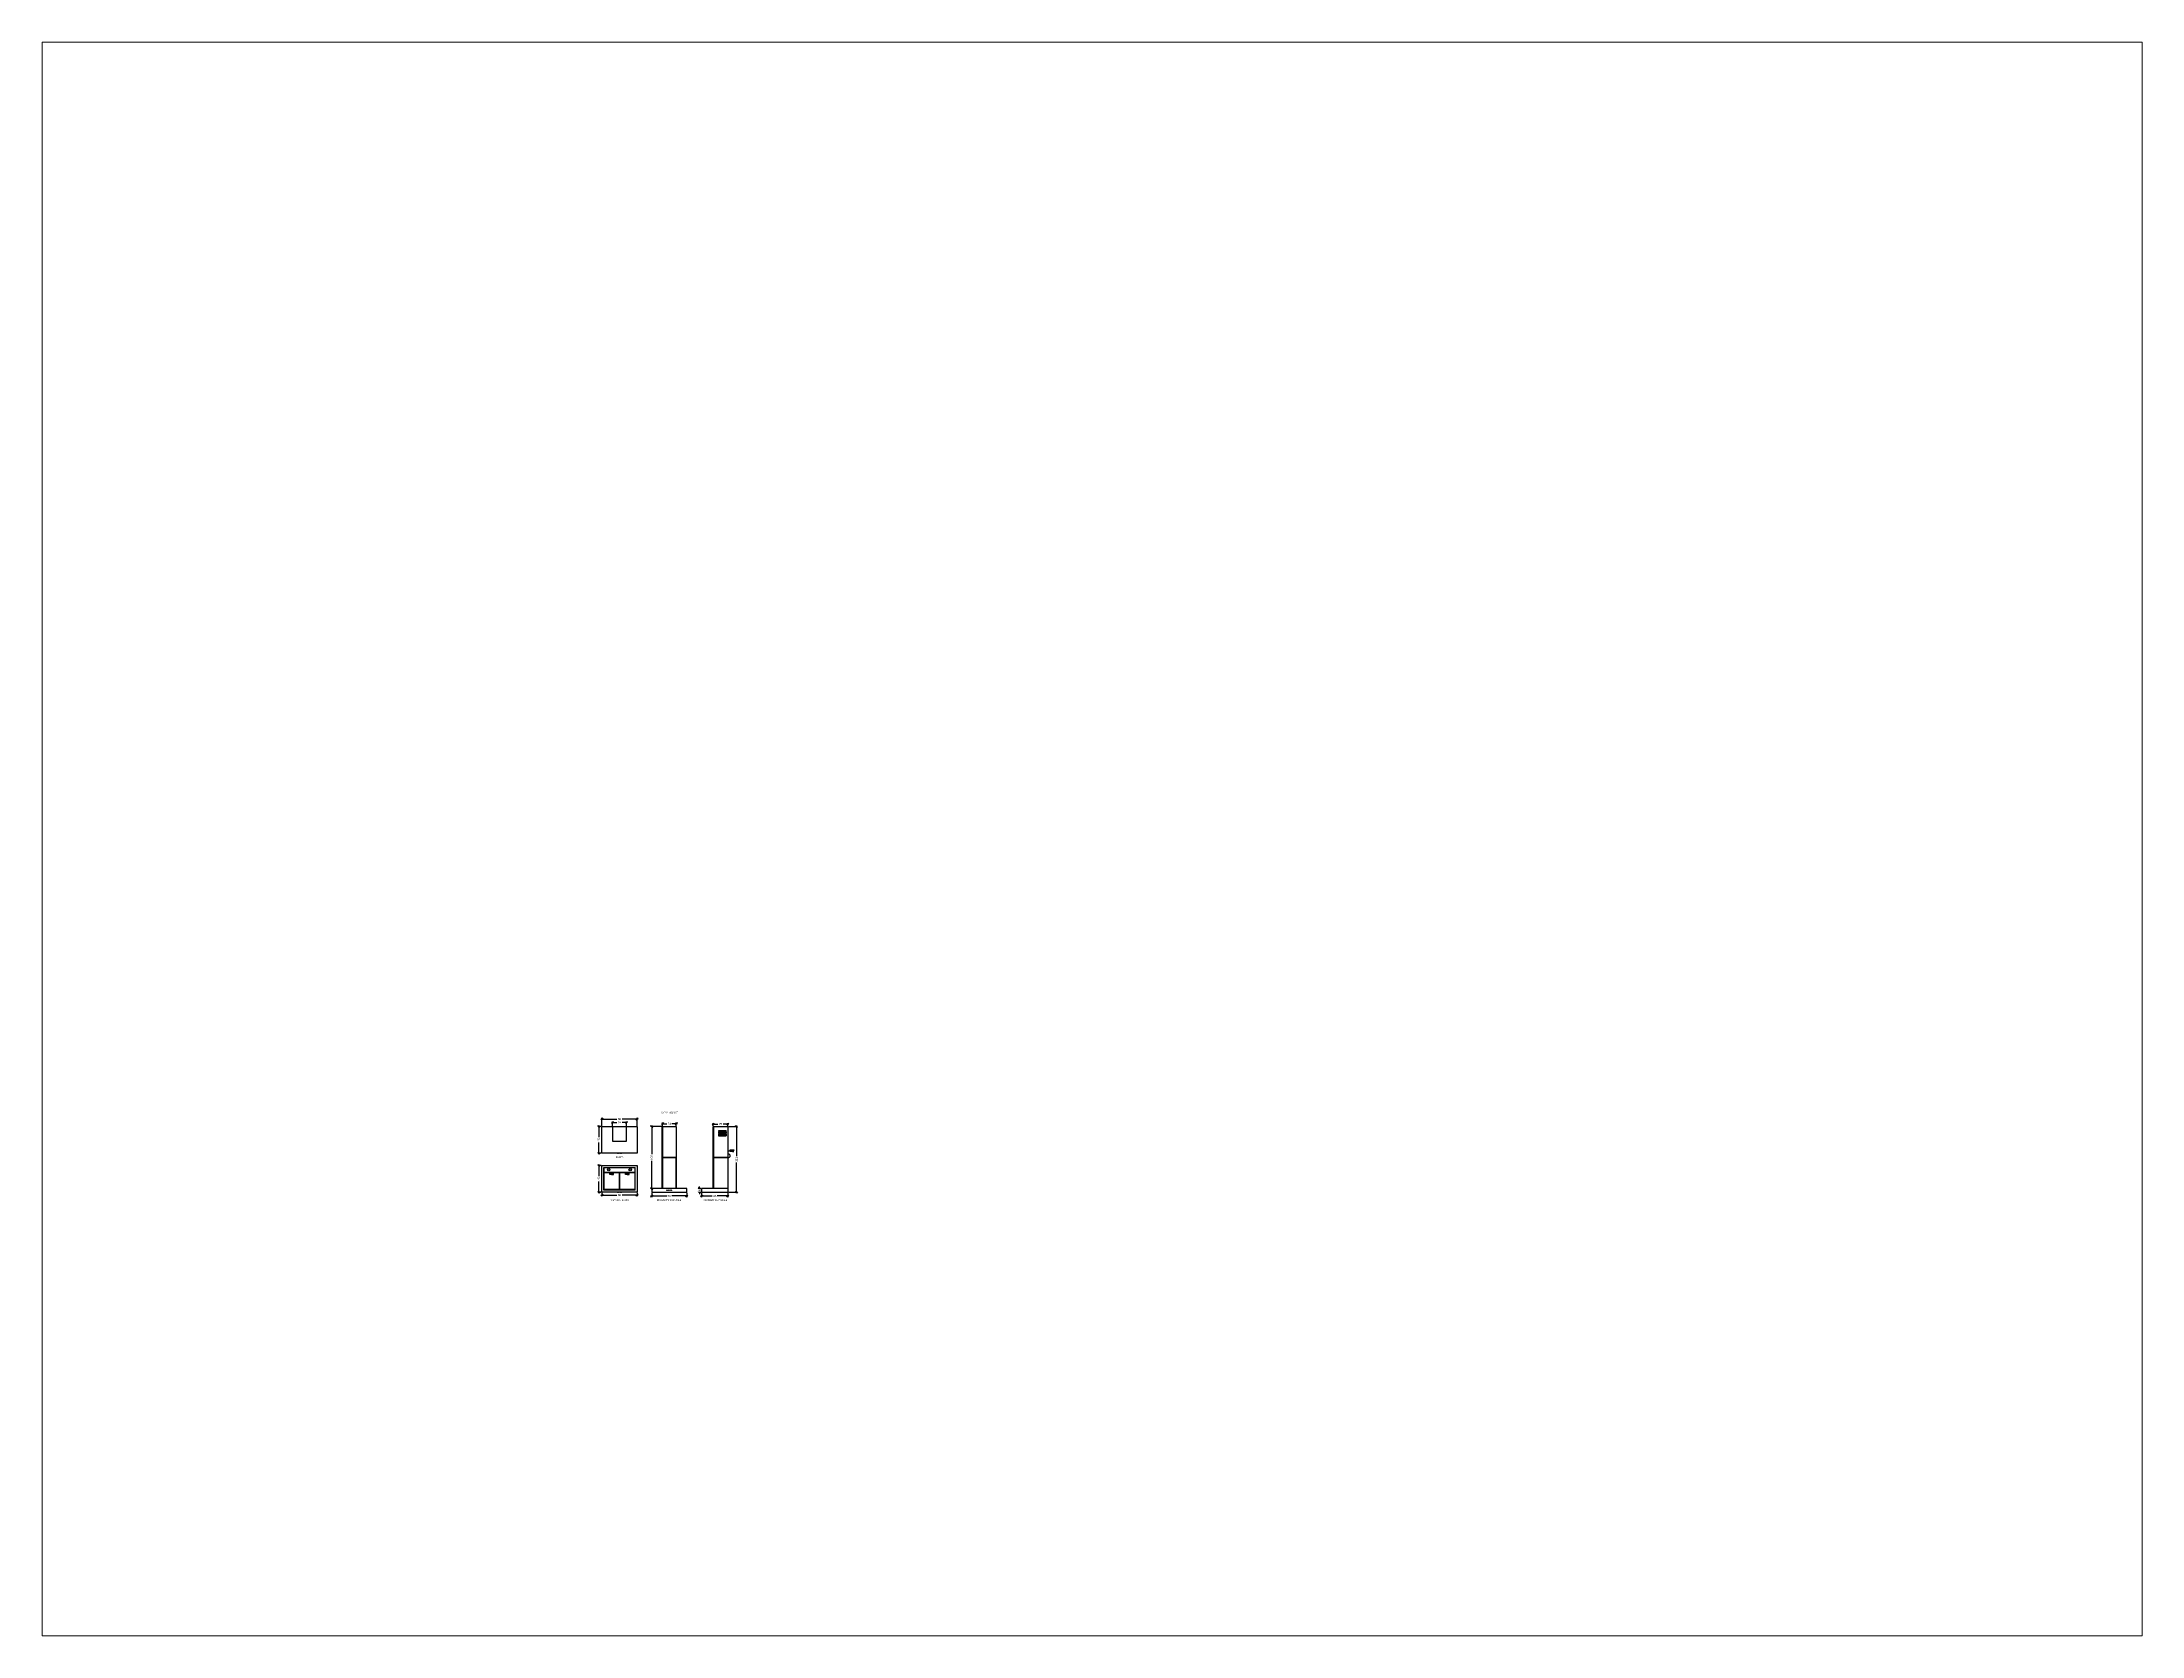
# Paper-space layout 'Layout1' of a CAD drawing. Header units: millimetres. Extents: x 26 to 231, y 20 to 176.
# The model-space entities are those that its viewports show. They can reach past a viewport. Long polylines and large blocks are cut down to what shows.
import ezdxf

# ---------------------------------------------------------------- set-up
doc = ezdxf.new("R2010")
doc.units = ezdxf.units.MM
doc.layers.add('ARREDI', color=1, linetype='Continuous')
doc.layers.add('QUOTE', color=3, linetype='Continuous')
doc.styles.add('ARIAL', font='arial.ttf')
doc.dimstyles.new('TICK_36', dxfattribs={"dimtxt": 3.6, "dimasz": 3.6, "dimexe": 1.8, "dimexo": 1.2, "dimgap": 1.8, "dimtad": 0, "dimdec": 0, "dimzin": 0, "dimdsep": 46, "dimtxsty": 'ARIAL', "dimblk": 'OBLIQUE', "dimcen": 1.8, "dimdle": 1.8, "dimclrd": 256, "dimclrt": 256, "dimadec": 0, "dimazin": 0, "dimtfac": 1, "dimtdec": 0, "dimtmove": 1, "dimatfit": 3, "dimldrblk": 'OPEN90', "dimfxl": 1, "dimtfill": 1, "dimtolj": 1, "dimtzin": 0, "dimarcsym": 0})

# ---------------------------------------------------------------- blocks, each defined once
blk = doc.blocks.new('_Oblique')
at = {"color": 0, "linetype": 'ByBlock', "lineweight": -2}
blk.add_line((-0.5, -0.5), (0.5, 0.5), dxfattribs=at)
blk = doc.blocks.new('*D11')
at = {"layer": 'QUOTE', "lineweight": -2, "transparency": 16777216}
for p, q in [((2118.3, 1987.9), (2127.7, 1987.9)), ((2145.9, 1987.9), (2136.5, 1987.9))]:
    blk.add_line(p, q, dxfattribs=at)
at = {"layer": 'QUOTE', "color": 0, "lineweight": -2, "transparency": 16777216}
for p, q in [((2120.1, 1981.9), (2120.1, 1989.7)), ((2144.1, 1981.9), (2144.1, 1989.7))]:
    blk.add_line(p, q, dxfattribs=at)
at = {"layer": 'QUOTE', "lineweight": -2, "transparency": 16777216, "xscale": 3.6, "yscale": 3.6, "zscale": 3.6, "rotation": 180}
blk.add_blockref('_Oblique', (2120.1, 1987.9), dxfattribs=at)
at = {"layer": 'QUOTE', "lineweight": -2, "transparency": 16777216, "xscale": 3.6, "yscale": 3.6, "zscale": 3.6}
blk.add_blockref('_Oblique', (2144.1, 1987.9), dxfattribs=at)
at = {"layer": 'QUOTE', "transparency": 16777216, "insert": (2132.1, 1987.9), "char_height": 3.6, "attachment_point": 5, "style": 'ARIAL', "bg_fill": 3, "box_fill_scale": 1.1, "bg_fill_color": 256, "bg_fill_true_color": 13158600, "bg_fill_transparency": 0}
blk.add_mtext('\\A1;24', dxfattribs=at)
at = {"layer": 'Defpoints', "color": 0, "transparency": 16777216}
for p in [(2120.1, 1980.7), (2144.1, 1987.9), (2144.1, 1980.7)]:
    blk.add_point(p, dxfattribs=at)
blk = doc.blocks.new('_Open90')
at = {"color": 0, "linetype": 'ByBlock', "lineweight": -2}
for p, q in [((0, 0), (-1, 0)), ((-0.5, 0.5), (0, 0)), ((0, 0), (-0.5, -0.5))]:
    blk.add_line(p, q, dxfattribs=at)
blk = doc.blocks.new('*D12')
at = {"layer": 'Defpoints', "color": 0, "transparency": 16777216}
for p in [(2102.2, 1980.7), (2162, 1993.7), (2162, 1980.7)]:
    blk.add_point(p, dxfattribs=at)
at = {"layer": 'QUOTE', "lineweight": -2, "transparency": 16777216}
for p, q in [((2100.4, 1993.7), (2127.7, 1993.7)), ((2163.8, 1993.7), (2136.4, 1993.7))]:
    blk.add_line(p, q, dxfattribs=at)
at = {"layer": 'QUOTE', "color": 0, "lineweight": -2, "transparency": 16777216}
for p, q in [((2102.2, 1981.9), (2102.2, 1995.5)), ((2162, 1981.9), (2162, 1995.5))]:
    blk.add_line(p, q, dxfattribs=at)
at = {"layer": 'QUOTE', "lineweight": -2, "transparency": 16777216, "xscale": 3.6, "yscale": 3.6, "zscale": 3.6, "rotation": 180}
blk.add_blockref('_Oblique', (2102.2, 1993.7), dxfattribs=at)
at = {"layer": 'QUOTE', "lineweight": -2, "transparency": 16777216, "xscale": 3.6, "yscale": 3.6, "zscale": 3.6}
blk.add_blockref('_Oblique', (2162, 1993.7), dxfattribs=at)
at = {"layer": 'QUOTE', "transparency": 16777216, "insert": (2132.1, 1993.7), "char_height": 3.6, "attachment_point": 5, "style": 'ARIAL', "bg_fill": 3, "box_fill_scale": 1.1, "bg_fill_color": 256, "bg_fill_true_color": 13158600, "bg_fill_transparency": 0}
blk.add_mtext('\\A1;60', dxfattribs=at)
blk = doc.blocks.new('*D13')
at = {"layer": 'Defpoints', "color": 0, "transparency": 16777216}
for p in [(2102.2, 1980.7), (2096.9, 1935.7), (2102.2, 1935.7)]:
    blk.add_point(p, dxfattribs=at)
at = {"layer": 'QUOTE', "color": 0, "lineweight": -2, "transparency": 16777216}
for p, q in [((2101, 1980.7), (2095.1, 1980.7)), ((2101, 1935.7), (2095.1, 1935.7))]:
    blk.add_line(p, q, dxfattribs=at)
at = {"layer": 'QUOTE', "lineweight": -2, "transparency": 16777216}
for p, q in [((2096.9, 1982.5), (2096.9, 1962.7)), ((2096.9, 1933.9), (2096.9, 1953.8))]:
    blk.add_line(p, q, dxfattribs=at)
at = {"layer": 'QUOTE', "lineweight": -2, "transparency": 16777216, "xscale": 3.6, "yscale": 3.6, "zscale": 3.6}
for p, rotation in [((2096.9, 1980.7), 90), ((2096.9, 1935.7), 270)]:
    blk.add_blockref('_Oblique', p, dxfattribs=dict(at, rotation=rotation))
at = {"layer": 'QUOTE', "transparency": 16777216, "insert": (2096.9, 1958.2), "char_height": 3.6, "attachment_point": 5, "rotation": 90, "style": 'ARIAL', "bg_fill": 3, "box_fill_scale": 1.1, "bg_fill_color": 256, "bg_fill_true_color": 13158600, "bg_fill_transparency": 0}
blk.add_mtext('\\A1;45', dxfattribs=at)
blk = doc.blocks.new('*D14')
at = {"layer": 'Defpoints', "color": 0, "transparency": 16777216}
for p in [(2187, 1869.4), (2246.8, 1869.4), (2246.8, 1862.7)]:
    blk.add_point(p, dxfattribs=at)
at = {"layer": 'QUOTE', "lineweight": -2, "transparency": 16777216}
for p, q in [((2185.2, 1862.7), (2212.5, 1862.7)), ((2248.6, 1862.7), (2221.2, 1862.7))]:
    blk.add_line(p, q, dxfattribs=at)
at = {"layer": 'QUOTE', "color": 0, "lineweight": -2, "transparency": 16777216}
for p, q in [((2187, 1868.2), (2187, 1860.9)), ((2246.8, 1868.2), (2246.8, 1860.9))]:
    blk.add_line(p, q, dxfattribs=at)
at = {"layer": 'QUOTE', "lineweight": -2, "transparency": 16777216, "xscale": 3.6, "yscale": 3.6, "zscale": 3.6, "rotation": 180}
blk.add_blockref('_Oblique', (2187, 1862.7), dxfattribs=at)
at = {"layer": 'QUOTE', "lineweight": -2, "transparency": 16777216, "xscale": 3.6, "yscale": 3.6, "zscale": 3.6}
blk.add_blockref('_Oblique', (2246.8, 1862.7), dxfattribs=at)
at = {"layer": 'QUOTE', "transparency": 16777216, "insert": (2216.9, 1862.7), "char_height": 3.6, "attachment_point": 5, "style": 'ARIAL', "bg_fill": 3, "box_fill_scale": 1.1, "bg_fill_color": 256, "bg_fill_true_color": 13158600, "bg_fill_transparency": 0}
blk.add_mtext('\\A1;60', dxfattribs=at)
blk = doc.blocks.new('*D15')
at = {"layer": 'QUOTE', "lineweight": -2, "transparency": 16777216}
for p, q in [((2203.4, 1985.7), (2212.6, 1985.7)), ((2230.7, 1985.7), (2221.4, 1985.7))]:
    blk.add_line(p, q, dxfattribs=at)
at = {"layer": 'QUOTE', "color": 0, "lineweight": -2, "transparency": 16777216}
for p, q in [((2205.2, 1981.9), (2205.2, 1987.5)), ((2228.9, 1981.9), (2228.9, 1987.5))]:
    blk.add_line(p, q, dxfattribs=at)
at = {"layer": 'QUOTE', "lineweight": -2, "transparency": 16777216, "xscale": 3.6, "yscale": 3.6, "zscale": 3.6, "rotation": 180}
blk.add_blockref('_Oblique', (2205.2, 1985.7), dxfattribs=at)
at = {"layer": 'QUOTE', "lineweight": -2, "transparency": 16777216, "xscale": 3.6, "yscale": 3.6, "zscale": 3.6}
blk.add_blockref('_Oblique', (2228.9, 1985.7), dxfattribs=at)
at = {"layer": 'QUOTE', "transparency": 16777216, "insert": (2217, 1985.7), "char_height": 3.6, "attachment_point": 5, "style": 'ARIAL', "bg_fill": 3, "box_fill_scale": 1.1, "bg_fill_color": 256, "bg_fill_true_color": 13158600, "bg_fill_transparency": 0}
blk.add_mtext('\\A1;24', dxfattribs=at)
at = {"layer": 'Defpoints', "color": 0, "transparency": 16777216}
for p in [(2205.2, 1980.7), (2228.9, 1985.7), (2228.9, 1980.7)]:
    blk.add_point(p, dxfattribs=at)
blk = doc.blocks.new('*D16')
at = {"layer": 'Defpoints', "color": 0, "transparency": 16777216}
for p in [(2205.2, 1980.7), (2187, 1875.4), (2204.9, 1875.4)]:
    blk.add_point(p, dxfattribs=at)
at = {"layer": 'QUOTE', "color": 0, "lineweight": -2, "transparency": 16777216}
for p, q in [((2204, 1980.7), (2185.2, 1980.7)), ((2203.7, 1875.4), (2185.2, 1875.4))]:
    blk.add_line(p, q, dxfattribs=at)
at = {"layer": 'QUOTE', "lineweight": -2, "transparency": 16777216}
for p, q in [((2187, 1982.5), (2187, 1933.7)), ((2187, 1873.6), (2187, 1922.5))]:
    blk.add_line(p, q, dxfattribs=at)
at = {"layer": 'QUOTE', "lineweight": -2, "transparency": 16777216, "xscale": 3.6, "yscale": 3.6, "zscale": 3.6}
for p, rotation in [((2187, 1980.7), 90), ((2187, 1875.4), 270)]:
    blk.add_blockref('_Oblique', p, dxfattribs=dict(at, rotation=rotation))
at = {"layer": 'QUOTE', "transparency": 16777216, "insert": (2187, 1928.1), "char_height": 3.6, "attachment_point": 5, "rotation": 90, "style": 'ARIAL', "bg_fill": 3, "box_fill_scale": 1.1, "bg_fill_color": 256, "bg_fill_true_color": 13158600, "bg_fill_transparency": 0}
blk.add_mtext('\\A1;105', dxfattribs=at)
blk = doc.blocks.new('*D17')
at = {"layer": 'QUOTE', "lineweight": -2, "transparency": 16777216}
for p, q in [((2290, 1985.1), (2299.8, 1985.1)), ((2318.6, 1985.1), (2308.7, 1985.1))]:
    blk.add_line(p, q, dxfattribs=at)
at = {"layer": 'QUOTE', "color": 0, "lineweight": -2, "transparency": 16777216}
for p, q in [((2291.8, 1981.9), (2291.8, 1986.9)), ((2316.8, 1981.9), (2316.8, 1986.9))]:
    blk.add_line(p, q, dxfattribs=at)
at = {"layer": 'QUOTE', "lineweight": -2, "transparency": 16777216, "xscale": 3.6, "yscale": 3.6, "zscale": 3.6, "rotation": 180}
blk.add_blockref('_Oblique', (2291.8, 1985.1), dxfattribs=at)
at = {"layer": 'QUOTE', "lineweight": -2, "transparency": 16777216, "xscale": 3.6, "yscale": 3.6, "zscale": 3.6}
blk.add_blockref('_Oblique', (2316.8, 1985.1), dxfattribs=at)
at = {"layer": 'QUOTE', "transparency": 16777216, "insert": (2304.3, 1985.1), "char_height": 3.6, "attachment_point": 5, "style": 'ARIAL', "bg_fill": 3, "box_fill_scale": 1.1, "bg_fill_color": 256, "bg_fill_true_color": 13158600, "bg_fill_transparency": 0}
blk.add_mtext('\\A1;25', dxfattribs=at)
at = {"layer": 'Defpoints', "color": 0, "transparency": 16777216}
for p in [(2291.8, 1985.1), (2291.8, 1980.7), (2316.8, 1980.7)]:
    blk.add_point(p, dxfattribs=at)
blk = doc.blocks.new('*D18')
at = {"layer": 'Defpoints', "color": 0, "transparency": 16777216}
for p in [(2316.8, 1980.7), (2316.8, 1869.4), (2331.5, 1869.4)]:
    blk.add_point(p, dxfattribs=at)
at = {"layer": 'QUOTE', "color": 0, "lineweight": -2, "transparency": 16777216}
for p, q in [((2318, 1980.7), (2333.3, 1980.7)), ((2318, 1869.4), (2333.3, 1869.4))]:
    blk.add_line(p, q, dxfattribs=at)
at = {"layer": 'QUOTE', "lineweight": -2, "transparency": 16777216}
for p, q in [((2331.5, 1982.5), (2331.5, 1930.3)), ((2331.5, 1867.6), (2331.5, 1919.8))]:
    blk.add_line(p, q, dxfattribs=at)
at = {"layer": 'QUOTE', "lineweight": -2, "transparency": 16777216, "xscale": 3.6, "yscale": 3.6, "zscale": 3.6}
for p, rotation in [((2331.5, 1980.7), 90), ((2331.5, 1869.4), 270)]:
    blk.add_blockref('_Oblique', p, dxfattribs=dict(at, rotation=rotation))
at = {"layer": 'QUOTE', "transparency": 16777216, "insert": (2331.5, 1925.1), "char_height": 3.6, "attachment_point": 5, "rotation": 90, "style": 'ARIAL', "bg_fill": 3, "box_fill_scale": 1.1, "bg_fill_color": 256, "bg_fill_true_color": 13158600, "bg_fill_transparency": 0}
blk.add_mtext('\\A1;111', dxfattribs=at)
blk = doc.blocks.new('*D19')
at = {"layer": 'Defpoints', "color": 0, "transparency": 16777216}
for p in [(2271.8, 1869.4), (2316.8, 1869.4), (2316.8, 1862.7)]:
    blk.add_point(p, dxfattribs=at)
at = {"layer": 'QUOTE', "lineweight": -2, "transparency": 16777216}
for p, q in [((2270, 1862.7), (2289.8, 1862.7)), ((2318.6, 1862.7), (2298.7, 1862.7))]:
    blk.add_line(p, q, dxfattribs=at)
at = {"layer": 'QUOTE', "color": 0, "lineweight": -2, "transparency": 16777216}
for p, q in [((2271.8, 1868.2), (2271.8, 1860.9)), ((2316.8, 1868.2), (2316.8, 1860.9))]:
    blk.add_line(p, q, dxfattribs=at)
at = {"layer": 'QUOTE', "lineweight": -2, "transparency": 16777216, "xscale": 3.6, "yscale": 3.6, "zscale": 3.6, "rotation": 180}
blk.add_blockref('_Oblique', (2271.8, 1862.7), dxfattribs=at)
at = {"layer": 'QUOTE', "lineweight": -2, "transparency": 16777216, "xscale": 3.6, "yscale": 3.6, "zscale": 3.6}
blk.add_blockref('_Oblique', (2316.8, 1862.7), dxfattribs=at)
at = {"layer": 'QUOTE', "transparency": 16777216, "insert": (2294.3, 1862.7), "char_height": 3.6, "attachment_point": 5, "style": 'ARIAL', "bg_fill": 3, "box_fill_scale": 1.1, "bg_fill_color": 256, "bg_fill_true_color": 13158600, "bg_fill_transparency": 0}
blk.add_mtext('\\A1;45', dxfattribs=at)
blk = doc.blocks.new('*D20')
at = {"layer": 'QUOTE', "color": 0, "lineweight": -2, "transparency": 16777216}
for p, q in [((2270.6, 1875.4), (2266.4, 1875.4)), ((2270.6, 1869.4), (2266.4, 1869.4))]:
    blk.add_line(p, q, dxfattribs=at)
at = {"layer": 'QUOTE', "lineweight": -2, "transparency": 16777216}
for p, q in [((2268.2, 1875.4), (2268.2, 1879)), ((2268.2, 1875.4), (2268.2, 1875.4)), ((2268.2, 1869.4), (2268.2, 1869.5)), ((2268.2, 1869.4), (2268.2, 1865.8))]:
    blk.add_line(p, q, dxfattribs=at)
at = {"layer": 'QUOTE', "lineweight": -2, "transparency": 16777216, "xscale": 3.6, "yscale": 3.6, "zscale": 3.6}
for p, rotation in [((2268.2, 1875.4), 270), ((2268.2, 1869.4), 90)]:
    blk.add_blockref('_Oblique', p, dxfattribs=dict(at, rotation=rotation))
at = {"layer": 'QUOTE', "transparency": 16777216, "insert": (2268.2, 1872.4), "char_height": 3.6, "attachment_point": 5, "rotation": 90, "style": 'ARIAL', "bg_fill": 3, "box_fill_scale": 1.1, "bg_fill_color": 256, "bg_fill_true_color": 13158600, "bg_fill_transparency": 0}
blk.add_mtext('\\A1;6', dxfattribs=at)
at = {"layer": 'Defpoints', "color": 0, "transparency": 16777216}
for p in [(2268.2, 1869.4), (2271.8, 1875.4), (2271.8, 1869.4)]:
    blk.add_point(p, dxfattribs=at)
blk = doc.blocks.new('*D21')
at = {"layer": 'Defpoints', "color": 0, "transparency": 16777216}
for p in [(2102.2, 1869.4), (2162, 1869.4), (2162, 1864.3)]:
    blk.add_point(p, dxfattribs=at)
at = {"layer": 'QUOTE', "lineweight": -2, "transparency": 16777216}
for p, q in [((2100.4, 1864.3), (2127.7, 1864.3)), ((2163.8, 1864.3), (2136.4, 1864.3))]:
    blk.add_line(p, q, dxfattribs=at)
at = {"layer": 'QUOTE', "color": 0, "lineweight": -2, "transparency": 16777216}
for p, q in [((2102.2, 1868.2), (2102.2, 1862.5)), ((2162, 1868.2), (2162, 1862.5))]:
    blk.add_line(p, q, dxfattribs=at)
at = {"layer": 'QUOTE', "lineweight": -2, "transparency": 16777216, "xscale": 3.6, "yscale": 3.6, "zscale": 3.6, "rotation": 180}
blk.add_blockref('_Oblique', (2102.2, 1864.3), dxfattribs=at)
at = {"layer": 'QUOTE', "lineweight": -2, "transparency": 16777216, "xscale": 3.6, "yscale": 3.6, "zscale": 3.6}
blk.add_blockref('_Oblique', (2162, 1864.3), dxfattribs=at)
at = {"layer": 'QUOTE', "transparency": 16777216, "insert": (2132.1, 1864.3), "char_height": 3.6, "attachment_point": 5, "style": 'ARIAL', "bg_fill": 3, "box_fill_scale": 1.1, "bg_fill_color": 256, "bg_fill_true_color": 13158600, "bg_fill_transparency": 0}
blk.add_mtext('\\A1;60', dxfattribs=at)
blk = doc.blocks.new('*D22')
at = {"layer": 'Defpoints', "color": 0, "transparency": 16777216}
for p in [(2102.2, 1914.4), (2097, 1869.4), (2102.2, 1869.4)]:
    blk.add_point(p, dxfattribs=at)
at = {"layer": 'QUOTE', "color": 0, "lineweight": -2, "transparency": 16777216}
for p, q in [((2101, 1914.4), (2095.2, 1914.4)), ((2101, 1869.4), (2095.2, 1869.4))]:
    blk.add_line(p, q, dxfattribs=at)
at = {"layer": 'QUOTE', "lineweight": -2, "transparency": 16777216}
for p, q in [((2097, 1916.2), (2097, 1896.4)), ((2097, 1867.6), (2097, 1887.5))]:
    blk.add_line(p, q, dxfattribs=at)
at = {"layer": 'QUOTE', "lineweight": -2, "transparency": 16777216, "xscale": 3.6, "yscale": 3.6, "zscale": 3.6}
for p, rotation in [((2097, 1914.4), 90), ((2097, 1869.4), 270)]:
    blk.add_blockref('_Oblique', p, dxfattribs=dict(at, rotation=rotation))
at = {"layer": 'QUOTE', "transparency": 16777216, "insert": (2097, 1891.9), "char_height": 3.6, "attachment_point": 5, "rotation": 90, "style": 'ARIAL', "bg_fill": 3, "box_fill_scale": 1.1, "bg_fill_color": 256, "bg_fill_true_color": 13158600, "bg_fill_transparency": 0}
blk.add_mtext('\\A1;45', dxfattribs=at)

msp = doc.modelspace()

# ---------------------------------------------------------------- linework, layer by layer
at = {"layer": 'ARREDI'}
for p, q in [((2102.2, 1980.7), (2162, 1980.7)), ((2102.2, 1935.7), (2102.2, 1980.7)), ((2120.1, 1980.7), (2120.1, 1955.7)), ((2144.1, 1955.7), (2144.1, 1980.7)), ((2162, 1980.7), (2162, 1935.7)), ((2204.9, 1875.4), (2204.9, 1980.7)), ((2204.9, 1980.7), (2228.9, 1980.7)), ((2204.9, 1980.7), (2205.2, 1980.7)), ((2205.2, 1980.7), (2205.2, 1875.4)), ((2228.9, 1980.7), (2228.6, 1980.7)), ((2228.6, 1980.7), (2228.6, 1875.4)), ((2228.9, 1980.7), (2228.9, 1875.4)), ((2291.8, 1875.4), (2291.8, 1980.7)), ((2291.8, 1980.7), (2316.8, 1980.7)), ((2291.8, 1980.7), (2292.1, 1980.7)), ((2292.1, 1980.7), (2292.1, 1875.4)), ((2303.5, 1973.7), (2300.5, 1973.7)), ((2300.5, 1973.7), (2300.5, 1973.2)), ((2300.5, 1973.2), (2303.5, 1973.2)), ((2303.5, 1972.7), (2300.5, 1972.7)), ((2300.5, 1972.7), (2300.5, 1972.2)), ((2300.5, 1972.2), (2303.5, 1972.2)), ((2303.5, 1971.7), (2300.5, 1971.7)), ((2300.5, 1971.7), (2300.5, 1971.2)), ((2300.5, 1971.2), (2303.5, 1971.2)), ((2303.5, 1970.7), (2300.5, 1970.7)), ((2300.5, 1970.7), (2300.5, 1970.2)), ((2300.5, 1970.2), (2303.5, 1970.2)), ((2303.5, 1969.7), (2300.5, 1969.7)), ((2300.5, 1969.7), (2300.5, 1969.2)), ((2300.5, 1969.2), (2303.5, 1969.2)), ((2303.5, 1968.7), (2300.5, 1968.7)), ((2300.5, 1968.7), (2300.5, 1968.2)), ((2300.5, 1968.2), (2303.5, 1968.2)), ((2303.5, 1967.7), (2300.5, 1967.7)), ((2300.5, 1967.7), (2300.5, 1967.2)), ((2303.5, 1973.7), (2303.5, 1973.2)), ((2303.5, 1972.7), (2303.5, 1972.2)), ((2303.5, 1971.7), (2303.5, 1971.2)), ((2303.5, 1970.7), (2303.5, 1970.2)), ((2303.5, 1969.7), (2303.5, 1969.2)), ((2303.5, 1968.7), (2303.5, 1968.2)), ((2303.5, 1967.7), (2303.5, 1967.2)), ((2307, 1973.7), (2304, 1973.7)), ((2304, 1973.7), (2304, 1973.2)), ((2304, 1973.2), (2307, 1973.2)), ((2307, 1972.7), (2304, 1972.7)), ((2304, 1972.7), (2304, 1972.2)), ((2304, 1972.2), (2307, 1972.2)), ((2307, 1971.7), (2304, 1971.7)), ((2304, 1971.7), (2304, 1971.2)), ((2304, 1971.2), (2307, 1971.2)), ((2307, 1970.7), (2304, 1970.7)), ((2304, 1970.7), (2304, 1970.2)), ((2304, 1970.2), (2307, 1970.2)), ((2307, 1969.7), (2304, 1969.7)), ((2304, 1969.7), (2304, 1969.2)), ((2304, 1969.2), (2307, 1969.2)), ((2307, 1968.7), (2304, 1968.7)), ((2304, 1968.7), (2304, 1968.2)), ((2304, 1968.2), (2307, 1968.2)), ((2307, 1967.7), (2304, 1967.7)), ((2304, 1967.7), (2304, 1967.2)), ((2307, 1973.7), (2307, 1973.2)), ((2307, 1972.7), (2307, 1972.2)), ((2307, 1971.7), (2307, 1971.2)), ((2307, 1970.7), (2307, 1970.2)), ((2307, 1969.7), (2307, 1969.2)), ((2307, 1968.7), (2307, 1968.2)), ((2307, 1967.7), (2307, 1967.2)), ((2310.5, 1973.7), (2307.5, 1973.7)), ((2307.5, 1973.7), (2307.5, 1973.2)), ((2307.5, 1973.2), (2310.5, 1973.2)), ((2310.5, 1972.7), (2307.5, 1972.7)), ((2307.5, 1972.7), (2307.5, 1972.2)), ((2307.5, 1972.2), (2310.5, 1972.2)), ((2310.5, 1971.7), (2307.5, 1971.7)), ((2307.5, 1971.7), (2307.5, 1971.2)), ((2307.5, 1971.2), (2310.5, 1971.2)), ((2310.5, 1970.7), (2307.5, 1970.7)), ((2307.5, 1970.7), (2307.5, 1970.2)), ((2307.5, 1970.2), (2310.5, 1970.2)), ((2310.5, 1969.7), (2307.5, 1969.7)), ((2307.5, 1969.7), (2307.5, 1969.2)), ((2307.5, 1969.2), (2310.5, 1969.2)), ((2310.5, 1968.7), (2307.5, 1968.7)), ((2307.5, 1968.7), (2307.5, 1968.2)), ((2307.5, 1968.2), (2310.5, 1968.2)), ((2310.5, 1967.7), (2307.5, 1967.7)), ((2307.5, 1967.7), (2307.5, 1967.2)), ((2310.5, 1973.7), (2310.5, 1973.2)), ((2310.5, 1972.7), (2310.5, 1972.2)), ((2310.5, 1971.7), (2310.5, 1971.2)), ((2310.5, 1970.7), (2310.5, 1970.2)), ((2310.5, 1969.7), (2310.5, 1969.2)), ((2310.5, 1968.7), (2310.5, 1968.2)), ((2310.5, 1967.7), (2310.5, 1967.2)), ((2314, 1973.7), (2311, 1973.7)), ((2311, 1973.7), (2311, 1973.2)), ((2311, 1973.2), (2314, 1973.2)), ((2314, 1972.7), (2311, 1972.7)), ((2311, 1972.7), (2311, 1972.2)), ((2311, 1972.2), (2314, 1972.2)), ((2314, 1971.7), (2311, 1971.7)), ((2311, 1971.7), (2311, 1971.2)), ((2311, 1971.2), (2314, 1971.2)), ((2314, 1970.7), (2311, 1970.7)), ((2311, 1970.7), (2311, 1970.2)), ((2311, 1970.2), (2314, 1970.2)), ((2314, 1969.7), (2311, 1969.7)), ((2311, 1969.7), (2311, 1969.2)), ((2311, 1969.2), (2314, 1969.2)), ((2314, 1968.7), (2311, 1968.7)), ((2311, 1968.7), (2311, 1968.2)), ((2311, 1968.2), (2314, 1968.2)), ((2314, 1967.7), (2311, 1967.7)), ((2311, 1967.7), (2311, 1967.2)), ((2314, 1973.7), (2314, 1973.2)), ((2314, 1972.7), (2314, 1972.2)), ((2314, 1971.7), (2314, 1971.2)), ((2314, 1970.7), (2314, 1970.2)), ((2314, 1969.7), (2314, 1969.2)), ((2314, 1968.7), (2314, 1968.2)), ((2314, 1967.7), (2314, 1967.2)), ((2316.8, 1980.7), (2316.8, 1869.4)), ((2162, 1935.7), (2102.2, 1935.7)), ((2120.1, 1955.7), (2144.1, 1955.7)), ((2128.1, 1935.7), (2128.1, 1935.4)), ((2128.1, 1935.4), (2128.9, 1935.4)), ((2128.9, 1935.7), (2128.9, 1935.4)), ((2130.5, 1935.7), (2130.5, 1935.4)), ((2130.5, 1935.4), (2131.2, 1935.4)), ((2131.2, 1935.7), (2131.2, 1935.4)), ((2132.9, 1935.7), (2132.9, 1935.4)), ((2132.9, 1935.4), (2133.6, 1935.4)), ((2133.6, 1935.7), (2133.6, 1935.4)), ((2135.3, 1935.7), (2135.3, 1935.4)), ((2135.3, 1935.4), (2136, 1935.4)), ((2136, 1935.4), (2136, 1935.7)), ((2300.5, 1967.2), (2303.5, 1967.2)), ((2303.5, 1966.7), (2300.5, 1966.7)), ((2300.5, 1966.7), (2300.5, 1966.2)), ((2300.5, 1966.2), (2303.5, 1966.2)), ((2303.5, 1965.7), (2300.5, 1965.7)), ((2300.5, 1965.7), (2300.5, 1965.2)), ((2300.5, 1965.2), (2303.5, 1965.2)), ((2303.5, 1966.7), (2303.5, 1966.2)), ((2303.5, 1965.7), (2303.5, 1965.2)), ((2304, 1967.2), (2307, 1967.2)), ((2307, 1966.7), (2304, 1966.7)), ((2304, 1966.7), (2304, 1966.2)), ((2304, 1966.2), (2307, 1966.2)), ((2307, 1965.7), (2304, 1965.7)), ((2304, 1965.7), (2304, 1965.2)), ((2304, 1965.2), (2307, 1965.2)), ((2307, 1966.7), (2307, 1966.2)), ((2307, 1965.7), (2307, 1965.2)), ((2307.5, 1967.2), (2310.5, 1967.2)), ((2310.5, 1966.7), (2307.5, 1966.7)), ((2307.5, 1966.7), (2307.5, 1966.2)), ((2307.5, 1966.2), (2310.5, 1966.2)), ((2310.5, 1965.7), (2307.5, 1965.7)), ((2307.5, 1965.7), (2307.5, 1965.2)), ((2307.5, 1965.2), (2310.5, 1965.2)), ((2310.5, 1966.7), (2310.5, 1966.2)), ((2310.5, 1965.7), (2310.5, 1965.2)), ((2311, 1967.2), (2314, 1967.2)), ((2314, 1966.7), (2311, 1966.7)), ((2311, 1966.7), (2311, 1966.2)), ((2311, 1966.2), (2314, 1966.2)), ((2314, 1965.7), (2311, 1965.7)), ((2311, 1965.7), (2311, 1965.2)), ((2311, 1965.2), (2314, 1965.2)), ((2314, 1966.7), (2314, 1966.2)), ((2314, 1965.7), (2314, 1965.2)), ((2324.4, 1941.1), (2326.6, 1941.1)), ((2326.6, 1940.6), (2324.4, 1940.6)), ((2326.6, 1939.9), (2324.4, 1939.9)), ((2324.4, 1939.9), (2324.4, 1939.4)), ((2324.4, 1939.4), (2326.6, 1939.4)), ((2326.6, 1938.6), (2324.4, 1938.6)), ((2324.4, 1938.6), (2324.4, 1938.1)), ((2324.4, 1938.1), (2326.6, 1938.1)), ((2326.6, 1941.1), (2326.6, 1940.6)), ((2326.6, 1939.4), (2326.6, 1939.9)), ((2326.6, 1938.1), (2326.6, 1938.6)), ((2102.2, 1914.4), (2162, 1914.4)), ((2102.2, 1869.4), (2102.2, 1914.4)), ((2105.2, 1911.4), (2159, 1911.4)), ((2105.2, 1872.4), (2105.2, 1911.4)), ((2105.2, 1911.4), (2105.2, 1905.4)), ((2105.2, 1905.4), (2105.2, 1903.4)), ((2105.2, 1903.4), (2159, 1903.4)), ((2105.2, 1903.4), (2105.2, 1902.9)), ((2105.7, 1902.9), (2131.8, 1902.9)), ((2105.7, 1872.9), (2105.7, 1902.9)), ((2105.7, 1902.9), (2105.7, 1902.4)), ((2106.2, 1902.4), (2131.3, 1902.4)), ((2106.2, 1873.4), (2106.2, 1902.4)), ((2115.7, 1899.4), (2115.7, 1902.4)), ((2118.7, 1899.4), (2115.7, 1899.4)), ((2116.7, 1901.4), (2116.7, 1900.4)), ((2120.7, 1901.4), (2116.7, 1901.4)), ((2116.7, 1900.4), (2120.7, 1900.4)), ((2118.7, 1899.4), (2121.7, 1899.4)), ((2120.7, 1900.4), (2120.7, 1901.4)), ((2121.7, 1899.4), (2121.7, 1902.4)), ((2131.3, 1902.4), (2131.3, 1873.4)), ((2131.8, 1902.9), (2131.8, 1872.9)), ((2132.3, 1902.9), (2158.5, 1902.9)), ((2132.3, 1902.9), (2132.3, 1872.9)), ((2132.8, 1873.4), (2132.8, 1902.4)), ((2132.8, 1902.4), (2158, 1902.4)), ((2142.4, 1899.4), (2142.4, 1902.4)), ((2145.4, 1899.4), (2142.4, 1899.4)), ((2143.4, 1901.4), (2143.4, 1900.4)), ((2147.4, 1901.4), (2143.4, 1901.4)), ((2143.4, 1900.4), (2147.4, 1900.4)), ((2145.4, 1899.4), (2148.4, 1899.4)), ((2147.4, 1900.4), (2147.4, 1901.4)), ((2148.4, 1899.4), (2148.4, 1902.4)), ((2158, 1902.4), (2158, 1873.4)), ((2158.5, 1902.9), (2158.5, 1872.9)), ((2159, 1872.4), (2159, 1911.4)), ((2162, 1914.4), (2162, 1869.4)), ((2228.6, 1928.2), (2205.2, 1928.2)), ((2205.2, 1928.1), (2205.2, 1927.9)), ((2205.2, 1927.9), (2228.6, 1927.9)), ((2228.6, 1927.9), (2228.6, 1928.2)), ((2228.6, 1875.4), (2228.6, 1928.1)), ((2291.8, 1928.2), (2316.8, 1928.2)), ((2316.8, 1927.9), (2291.8, 1927.9)), ((2162, 1869.4), (2102.2, 1869.4)), ((2159, 1872.4), (2105.2, 1872.4)), ((2131.8, 1872.9), (2105.7, 1872.9)), ((2131.3, 1873.4), (2106.2, 1873.4)), ((2128.1, 1869.4), (2128.1, 1869.1)), ((2128.1, 1869.1), (2128.9, 1869.1)), ((2128.9, 1869.4), (2128.9, 1869.1)), ((2130.5, 1869.4), (2130.5, 1869.1)), ((2130.5, 1869.1), (2131.2, 1869.1)), ((2131.2, 1869.4), (2131.2, 1869.1)), ((2158.5, 1872.9), (2132.3, 1872.9)), ((2158, 1873.4), (2132.8, 1873.4)), ((2132.9, 1869.4), (2132.9, 1869.1)), ((2132.9, 1869.1), (2133.6, 1869.1)), ((2133.6, 1869.4), (2133.6, 1869.1)), ((2135.3, 1869.4), (2135.3, 1869.1)), ((2135.3, 1869.1), (2136, 1869.1)), ((2136, 1869.1), (2136, 1869.4)), ((2246.8, 1875.4), (2187, 1875.4)), ((2187, 1875.4), (2187, 1869.4)), ((2187, 1869.4), (2246.8, 1869.4)), ((2228.9, 1875.4), (2204.9, 1875.4)), ((2246.8, 1869.4), (2246.8, 1875.4)), ((2271.8, 1872.9), (2271.5, 1872.9)), ((2271.5, 1872.9), (2271.5, 1872.1)), ((2271.5, 1872.1), (2271.8, 1872.1)), ((2271.8, 1875.4), (2271.8, 1869.4)), ((2316.8, 1875.4), (2271.8, 1875.4)), ((2271.8, 1872.9), (2271.8, 1872.9)), ((2271.8, 1869.4), (2316.8, 1869.4))]:
    msp.add_line(p, q, dxfattribs=at)
msp.add_lwpolyline([(2320.4, 1941.1), (2324.4, 1941.1), (2324.4, 1938.1), (2320.4, 1938.1)], close=True, dxfattribs=at)
for centre, radius in [((2113.8, 1907.3), 2), ((2113.8, 1907.3), 1.7), ((2150.3, 1907.6), 2), ((2150.3, 1907.6), 1.7), ((2213.3, 1872.5), 0.392), ((2215.7, 1872.5), 0.392), ((2218.1, 1872.5), 0.392), ((2220.4, 1872.5), 0.392), ((2220.4, 1872.5), 0.392)]:
    msp.add_circle(centre, radius, dxfattribs=at)
for centre, radius, start, end in [((2319.8, 1936.6), 3.04, 78.1254, 251.1886), ((2317.7, 1931), 2.95, 251.072, 71.3884)]:
    msp.add_arc(centre, radius, start, end, dxfattribs=at)

# ---------------------------------------------------------------- texts
at = {"layer": 'QUOTE', "insert": (2126, 1930), "char_height": 2.5, "attachment_point": 1, "style": 'ARIAL'}
msp.add_mtext_dynamic_manual_height_columns('PIANTA', width=170.938, gutter_width=12.5, heights=[0], dxfattribs=at)

# ---------------------------------------------------------------- next in the draw order: dimensions: what is measured, and where the dimension line sits
at = {"layer": 'QUOTE'}
for base, p1, p2, picture, middle in [((2162, 1993.7), (2102.2, 1980.7), (2162, 1980.7), '*D12', (2132.1, 1993.7)), ((2228.9, 1985.7), (2205.2, 1980.7), (2228.9, 1980.7), '*D15', (2217, 1985.7)), ((2162, 1864.3), (2102.2, 1869.4), (2162, 1869.4), '*D21', (2132.1, 1864.3)), ((2246.8, 1862.7), (2187, 1869.4), (2246.8, 1869.4), '*D14', (2216.9, 1862.7)), ((2316.8, 1862.7), (2271.8, 1869.4), (2316.8, 1869.4), '*D19', (2294.3, 1862.7))]:
    dim = msp.add_linear_dim(base=base, p1=p1, p2=p2, dimstyle='TICK_36', dxfattribs=at)
    dim.commit()
    dim.dimension.update_dxf_attribs({"geometry": picture, "text_midpoint": middle})

# ---------------------------------------------------------------- next in the draw order: texts
at = {"layer": 'QUOTE', "insert": (2203.1, 2006), "char_height": 2.5, "attachment_point": 1, "style": 'ARIAL'}
msp.add_mtext_dynamic_manual_height_columns('CAPPA MOLNIGT', width=170.938, gutter_width=12.5, heights=[0], dxfattribs=at)

# ---------------------------------------------------------------- next in the draw order: dimensions: what is measured, and where the dimension line sits
at = {"layer": 'QUOTE'}
dim = msp.add_linear_dim(base=(2144.1, 1987.9), p1=(2120.1, 1980.7), p2=(2144.1, 1980.7), dimstyle='TICK_36', dxfattribs=at)
dim.commit()
dim.dimension.update_dxf_attribs({"geometry": '*D11', "text_midpoint": (2132.1, 1987.9)})
for base, p1, p2, picture, middle in [((2187, 1875.4), (2205.2, 1980.7), (2204.9, 1875.4), '*D16', (2187, 1928.1)), ((2331.5, 1869.4), (2316.8, 1980.7), (2316.8, 1869.4), '*D18', (2331.5, 1925.1)), ((2268.2, 1869.4), (2271.8, 1875.4), (2271.8, 1869.4), '*D20', (2268.2, 1872.4))]:
    dim = msp.add_linear_dim(base=base, p1=p1, p2=p2, angle=90, dimstyle='TICK_36', dxfattribs=at)
    dim.commit()
    dim.dimension.update_dxf_attribs({"geometry": picture, "text_midpoint": middle})

# ---------------------------------------------------------------- next in the draw order: texts
at = {"layer": 'QUOTE', "char_height": 2.5, "attachment_point": 1, "style": 'ARIAL'}
for s, insert in [('PROSPETTO FRONTALE', (2195.9, 1856.8)), ('PROSPETTO LATERALE', (2275, 1856.8))]:
    msp.add_mtext_dynamic_manual_height_columns(s, width=170.938, gutter_width=12.5, heights=[0], dxfattribs=dict(at, insert=insert))

# ---------------------------------------------------------------- next in the draw order: dimensions: what is measured, and where the dimension line sits
at = {"layer": 'QUOTE'}
dim = msp.add_linear_dim(base=(2096.9, 1935.7), p1=(2102.2, 1980.7), p2=(2102.2, 1935.7), angle=90, dimstyle='TICK_36', dxfattribs=at)
dim.commit()
dim.dimension.update_dxf_attribs({"geometry": '*D13', "text_midpoint": (2096.9, 1958.2)})
dim = msp.add_linear_dim(base=(2291.8, 1985.1), p1=(2316.8, 1980.7), p2=(2291.8, 1980.7), dimstyle='TICK_36', dxfattribs=at)
dim.commit()
dim.dimension.update_dxf_attribs({"geometry": '*D17', "text_midpoint": (2304.3, 1985.1)})

# ---------------------------------------------------------------- next in the draw order: dimensions: what is measured, and where the dimension line sits
dim = msp.add_linear_dim(base=(2097, 1869.4), p1=(2102.2, 1914.4), p2=(2102.2, 1869.4), angle=90, dimstyle='TICK_36', dxfattribs=at)
dim.commit()
dim.dimension.update_dxf_attribs({"geometry": '*D22', "text_midpoint": (2097, 1891.9)})

# ---------------------------------------------------------------- next in the draw order: texts
at = {"layer": 'QUOTE', "insert": (2117.1, 1856.8), "char_height": 2.5, "attachment_point": 1, "style": 'ARIAL'}
msp.add_mtext_dynamic_manual_height_columns('VISTA DAL BASSO', width=170.938, gutter_width=12.5, heights=[0], dxfattribs=at)

psp = doc.layouts.get("Layout1")

# ---------------------------------------------------------------- viewports
at = {"layer": 'ARREDI'}
psp.add_viewport(center=(128.5, 97.5), size=(205.6, 156), view_center_point=(2936.96, 2470.48), view_height=2714.0993, dxfattribs=at)

doc.saveas('drawing.dxf')
